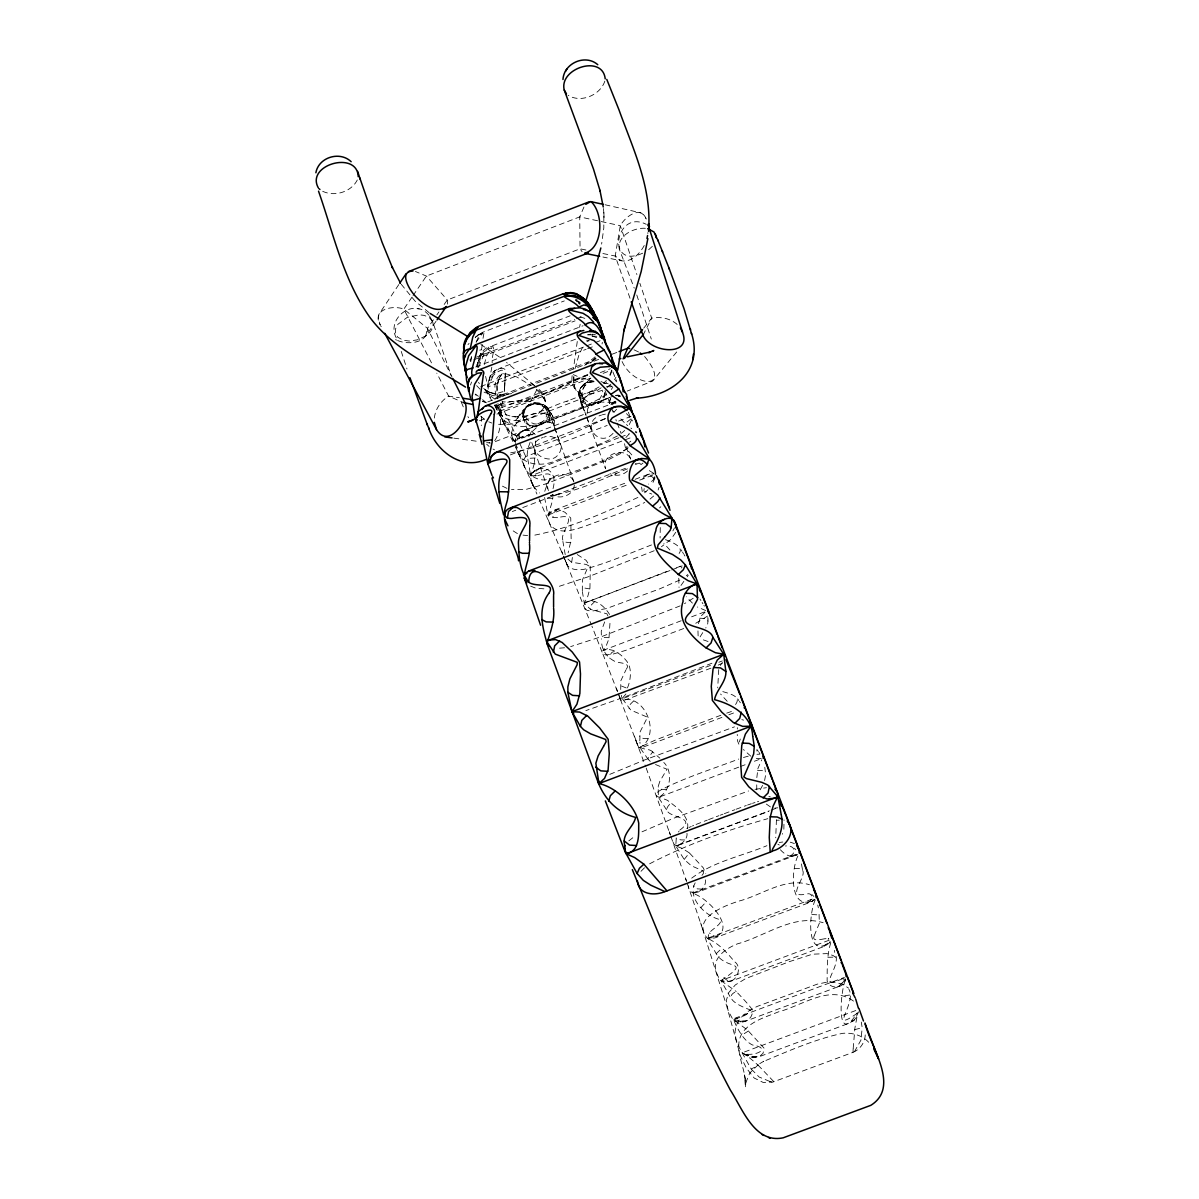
<?xml version="1.0" encoding="UTF-8"?>
<svg xmlns="http://www.w3.org/2000/svg" width="1199" height="1199" viewBox="0 0 1199 1199"><rect width="100%" height="100%" fill="white"/><g stroke="black" fill="none" stroke-linecap="round" stroke-linejoin="round"><path stroke-width="0.75" stroke-dasharray="5 3.75" d="M604.071 217.514L603.846 212.463L603.816 227.87L601.628 244.101M542.443 409.503C548.557 403.119 544.181 394.006 538.426 388.701M535.623 440.962L534.454 462.589M620.722 689.515L620.842 680.732L625.923 669.911M553.024 488.667C562.016 456.19 511.119 466.816 539.505 492.969M612.779 402.564L601.373 402.025L594.374 403.359L587.78 408.439L587.195 413.085L583.703 409.983L582.279 406.206L582.834 401.905L585.277 397.633M477.667 367.134C476.438 358.696 483.347 345.027 493.164 346.751C494.498 351.262 491.575 357.557 492.175 362.742M697.968 630.899L698.148 636.984M505.064 378.045C504.524 375.167 507.657 369.322 503.13 368.393C487.978 367.718 484.546 389.09 491.62 399.552M477.682 365.65L477.667 366.759L477.787 362.862L477.667 366.759M504.794 384.459L504.989 379.588M737.325 729.037L737.37 727.673M650.263 761.38L648.03 759.207L648.194 757.828L652.706 751.938L659.855 758.203M504.764 384.969L503.805 395.79M641.6 487.034L642.259 491.605M756.824 777.626L757.933 768.439L761.74 759.776M504.644 387.772L505.094 377.61M604.641 392.493C601.928 418.736 561.642 396.015 587.345 382.571M477.697 365.29L478.566 360.524M488.068 385.269C485.925 376.396 512.558 360.959 499.533 377.505M522.914 415.139C522.494 395.805 557.205 403.329 544.166 420.249C533.33 432.749 514.536 410.852 531.082 404.033M552.859 494.288C553.878 505.094 543.911 515.3 550.701 525.372C559.528 535.488 574.816 529.523 585.517 526.046C605.375 518.478 625.698 511.868 644.762 502.456M639.801 740.667L640.176 731.69L647.535 717.197L630.779 710.093L621.667 697.803M505.109 377.385C507.267 371.54 500.343 373.743 498.334 376.621C493.029 382.661 495.082 391.563 496.701 398.593M504.584 388.836L504.374 391.578M624.529 443.72L625.428 447.812L634.001 457.344M572.163 375.602C570.754 383.41 574.666 393.452 583.658 393.707M687.567 828.629C689.725 815.8 676.341 807.227 667.588 800.422C662.073 797.56 648.764 796.631 661.353 789.706C686.083 777.117 712.835 768.964 738.719 759.057M678.754 578.203L679.039 587.45M647.835 233.535L647.91 232.561M707.98 619.134L707.785 623.45L705.791 627.991M830.757 942.804C826.92 955.153 827.205 968.237 827.13 981.022C830.128 989.61 843.766 988.98 845.685 979.163M815.26 899.939C808.845 912.829 805.698 961.418 830.293 941.56M853.193 1048.451L854.917 1027.963L857.72 1013.11M579.207 391.623L579.027 394.981M522.974 414.03C523.798 403.419 538.336 399.087 545.62 406.281M574.336 485.085C573.632 495.262 559.993 500.163 552.05 494.677M654.204 477.727L654.339 476.588M654.219 477.532L653.56 479.675L648.614 484.126M491.83 367.164L488.053 386.917L586.071 349.299M482.268 344.518L480.409 357.662M484.276 364.496L486.629 355.788L491.935 347.785L487.633 349.134L483.482 352.086L478.611 360.404M756.884 751.069L756.914 749.48L758.397 751.548M679.863 830.053C702.509 813.866 651.971 819.247 671.395 802.79M797.875 855.996C790.86 869.695 789.182 913.383 814.765 899.475L810.809 902.053L714.829 937.948L707.335 938.352C691.253 918.254 723.956 905.83 738.944 901.093C761.815 895.218 785.225 876.859 809.445 884.757M605.12 393.167C604.791 407.555 579.851 409.728 579.012 394.606M695.195 882.839C687.222 897.137 703.618 914.148 716.972 918.689C727.313 921.117 712.266 928.76 709.688 932.537C705.192 939.731 712.071 945.681 715.548 952.516C724.84 970.875 752.073 959.455 723.102 979.178C720.149 983.66 716.807 973.363 715.893 970.71C712.476 957.237 726.639 948.184 737.325 943.883C765.172 936.314 793.678 913.548 823.128 922.72M544.586 497.48L547.928 515.12L553.174 510.684L558.599 509.485L564.999 512.303L570.754 518.043L571.159 539.715L568.116 552.859M666.494 809.73L658.416 797.395L658.131 786.694L659.78 781.493L666.974 769.248L655.283 764.422M776.427 819.696L775.738 837.786M434.353 418.046C435.282 408.979 440.977 400.886 448.621 396.12L459.352 397.723M665.46 539.655C671.2 541.738 686.038 547.433 677.96 554.687M577.274 341.475L573.497 368.513M853.148 1048.795L852.999 1052.347L772.83 1082.083L763.134 1082.427L754.216 1078.051L746.363 1068.069L740.427 1056.004L726.759 1006.261L700.651 922.93M481.653 416.293L481.309 425.57M602.078 343.963L602.318 342.329M698.462 623.705L700.576 616.526L705.791 611.505M577.214 554.493L586.086 560.338L590.313 566.662L589.938 588.364L587.78 596.368L584.288 603.112L584.423 607.563M705.357 879.841C707.2 889.928 689.725 899.984 688.241 885.881M544.751 491.365C549.277 476.617 557.58 470.787 537.737 475.568M654.069 478.911C651.192 473.86 642.574 474.474 642.454 481.189M496.971 385.314L497.81 398.682M660.274 527.575L660.094 538.021M630.015 298.281L615.222 256.046L620.288 225.682C624.679 217.349 639.981 205.119 645.946 218.308M483.017 338.358L484.141 332.123L476.468 336.125M703.213 873.771L703.528 871.118L691.358 865.783L684.209 859.458L675.786 845.969L676.206 838.97M447.422 304.111L447.302 299.975L426.394 276.055L415.409 271.499M499.413 377.745L497 385.134L496.806 393.437L504.404 391.249M480.304 358.246L478.446 367.374M684.209 859.458L689.365 852.909L703.273 867.821L705.791 873.636M686.982 833.32C688.421 841.353 672.609 852.159 672.879 839.51M783.861 829.243L784.041 819.906M858.589 1011.821L854.947 1019.465L849.462 1023.107L759.462 1056.604L753.032 1057.653L746.213 1054.58L753.497 1056.754L759.462 1056.604L763.089 1053.217L764.003 1048.076L747.502 1030.061L732.679 1019.075L728.138 1010.652L726.249 1000.685L728.752 992.577L735.332 984.919L745.598 978.624L789.437 961.613L812.442 954.194L826.95 953.61L832.99 955.483L838.161 958.93M497.03 384.954L499.908 376.786M523.993 437.68C506.667 437.065 496.851 416.293 502.816 401.32M534.244 463.668L530.872 475.838L633.282 436.706M523.199 412.576C530.033 450.479 572.687 399.896 531.262 404.063M579.552 327.327L580.166 324.24M579.072 392.373C579.986 385.583 586.731 380.518 593.475 381.147M471.432 356.373L470.742 362.712M610.456 398.563L609.017 406.191M718.726 669.582L717.721 687.821M497.96 403.359C498.08 417.162 507.672 421.853 520.995 420.429C528.954 419.41 536.897 415.948 542.188 409.788M515.3 442.041C508.691 437.5 511.793 427.848 516.664 423.187C517.503 408.544 540.03 394.576 548.677 410.792L554.343 426.799M655.059 477.802L651.806 485.175M611.94 370.521L609.871 376.621M575.085 368.603L578.952 354.859L583.149 346.211M609.692 397.498L524.503 430.111C519.662 431.985 514.806 436.421 515.12 441.951M609.167 401.845L610.426 398.623M615.642 381.057L615.986 379.708M845.265 980.138C840.229 992.787 835.823 1047.192 857.225 1012.795M470.098 359.955L470.398 361.094L471.627 356.523M659.09 487.274L658.116 490.016M536.942 389.555L528.984 404.408L515.42 420.564M764.602 780.564L765.666 774.584L764.782 767.255M604.821 81.157C600.249 95.186 580.856 103.339 568.116 95.276M515.525 438.609L515.555 442.086M611.595 370.551L609.497 375.767M720.839 715.263L655.703 739.918L638.737 747.711L634.391 736.081L638.737 748.056C662.747 737.175 645.302 692.138 620.737 700.336L645.572 766.401M700.875 907.688L706.346 901.588M478.791 366.999L484.741 352.146L488.802 347.155L570.095 315.832M470.518 385.014L471.537 382.046M631.423 420.04L628.801 425.6M476.273 341.925L479.075 335.54L482.343 332.453L564.309 300.919M485.595 376.381L488.053 386.917L494.138 373.713M607.923 615.941L606.874 613.783L590.493 609.377L584.288 603.112L582.399 591.751M674.512 527.845L672.894 530.902M782.273 834.219L782.572 833.47M675.726 532.296L670.96 539.355L661.443 546.744M738.704 767.165L658.416 797.395C670.601 791.91 673.313 771.542 663.796 762.459M476.093 342.18L482.807 333.052L476.558 336.559M530.168 442.146L527.875 448.621L527.125 455.08L530.213 472.931L530.872 475.838L537.572 475.613M625.908 437.515L629.46 433.678M357.287 179.985C351.142 192.245 333.847 197.28 321.872 190.881M723.881 977.425C733.218 989.175 744.489 968.178 734.537 961.658C726.849 952.456 718.591 943.193 707.335 938.352L814.451 898.276M618.744 396.734L619.313 395.535M572.373 557.46L571.698 562.316L586.086 564.399L588.529 565.688L582.384 580.106L582.324 591.302M762.609 785.405L759.327 791.385M642.964 335.255L651.716 318.155L639.861 283.264M604.671 621.906L601.254 631.199L601.418 639.187M615.926 377.25L614.502 379.738M716.238 953.64L722.068 948.064M533.12 434.637C526.136 435.941 535.908 429.856 527.725 429.797C521.4 429.242 517.593 436.166 514.956 440.797L615.986 402.115M644.238 245.495C639.846 253.723 631.333 262.686 621.112 260.738L602.962 257.021M720.359 665.43L722.353 662.492M500.028 376.561L501.422 374.313M593.835 381.267C586.851 381.792 580.975 388.416 582.219 395.505L580.691 400.991L582.219 405.172M845.145 978.834L841.788 984.319L837.771 986.867M583.958 207.007L579.731 216.884L580.061 248.807L582.085 251.715M515.885 439.089L514.956 440.797L515.45 439.284L514.956 440.797L516.259 438.939L518.897 438.459L519.332 433.888L523.903 430.366M740.278 739.034L739.333 741.941M688.226 575.235L687.252 576.839M814.061 936.029C811.258 943.343 824.972 937.678 828.824 938.532M814.181 935.819L819.352 923.23L818.962 911.12M625.938 693.966L621.786 698.957L711.921 664.875M626.373 669.177C631.468 661.908 617.785 663.691 614.158 661.009C606.829 657.142 601.179 649.199 601.643 640.701M575.475 339.212L499.099 368.558L494.677 372.859M495.082 398.608L497.195 396.854L596.173 358.891M612.824 387.262L611.25 389.495M398.802 284.568L378.899 314.303L378.225 319.084L380.338 325.154C371.016 309.327 393.137 304.861 403.838 309.117L427.458 328.346L451.963 376.876M412.036 297.097L403.838 309.117L432.569 364.931M413.056 295.598L426.394 276.055L579.731 216.884L620.288 225.682L636.894 274.526M681.347 568.026L681.946 567.247M678.469 831.986L679.069 831.132M702.749 632.637L700.126 636.789L700.216 638.512M397.588 340.471C407.9 345.132 428.403 343.244 427.458 328.346L435.807 316.401M436.856 314.902L438.939 311.92M444.17 304.456L447.302 299.975L580.061 248.807L587.09 250.246M436.031 321.302L425.795 335.93L417.237 339.872L409.234 341.041L403.179 340.216L397.753 337.219L395.46 333.412L395.535 328.886L397.963 324.24L407.21 317.39L419.26 314.812L424.236 315.382L429.242 317.525L432.689 321.782L451.079 375.347M467.985 344.638L469.064 343.379M857.15 1013.335C827.895 1033.643 857.03 1003.053 848.892 989.265M516.739 436.166L518.478 433.993M702.989 874.086L701.97 875.36M644.193 488.548L643.788 490.976L651.791 494.063M683.865 581.365L680.792 585.712L680.777 587.555M605.6 383.29L606.589 382.046M494.692 440.707C501.122 431.28 501.542 418.781 499.369 407.915M643.713 328.181L651.716 318.155C660.709 316.476 670.676 318.409 677.525 324.749M676.656 351.981L652.676 381.072L627.212 391.069M528.025 436.526L529.583 434.637L520.801 437.41L529.643 434.637L528.414 436.061M585.517 397.334L591.587 392.088L599.8 388.191M735.542 704.517C742.556 695.39 726.654 693.232 720.854 690.924M615.836 401.185L612.119 405.052M595.079 356.852L584.677 365.38M618.879 437.755L538.426 468.509L534.005 471.282L530.872 475.838L530.348 473.515L530.602 474.684M533.045 472.406L534.005 471.282M590.403 378.285C582.594 386.123 577.154 398.668 583.179 409.114M557.61 517.683C550.506 517.713 543.477 514.011 554.837 509.95L628.141 481.983M616.586 409.294L614.473 411.662M830.158 942.354L824.897 946.146L731.555 980.992L726.354 981.906L720.944 980.602L830.218 939.806M606.379 380.398L603.502 383.44M613.064 433.349C598.136 449.58 579.192 421.239 601.553 415.049M595.363 357.991L591.032 362.248M595.798 358.036L592.696 361.214M516.664 423.187C523.513 416.023 533.93 412.336 543.776 413.325M641 871.298L644.792 867.491M652.346 246.335L648.584 249.782M854.752 1029.626L862.201 1027.708L861.287 1022.088M691.688 878.163C713.525 861.467 741.836 856.146 766.925 845.685M532.656 431.16L539.19 425.135L544.301 422.633L551.195 422.647L554.103 425.81L554.403 421.568L552.514 415.783L549.891 411.692L546.13 409.339C539.385 398.488 519.242 405.906 523.543 418.751L529.523 436.046M747.157 1054.281C758.278 1055.135 770.567 1048.016 752.537 1045.003C742.691 1040.387 736.456 1026.569 733.458 1019.45C738.194 1017.816 748.446 1015.808 750.379 1009.903C743.35 1007.52 721.109 998.437 736.216 991.498C741.641 997.178 747.217 1002.844 751.923 1009.138C755.04 1019.6 740.233 1026.524 732.679 1019.075L844.471 977.41M631.004 418.871L625.249 423.487L618.564 416.712M648.03 489.702L644.582 492.819M814.661 899.31L811.828 901.513L814.765 899.475M660.844 506.742L659.51 507.956M707.485 616.121L695.225 623.6M653.65 496.011L650.023 499.084M624.724 430.471L621.756 433.019M628.831 840.859L635.23 835.853M478.296 334.656L475.179 337.444L477.187 335.645M627.886 447.991L620.123 453.807L608.043 459.906L545.755 483.901L526.031 489.402L511.478 489.477M627.602 470.922C623.045 475.314 615.597 476.737 609.976 473.605M852.894 1021.263L856.086 1017.846L856.835 1013.47M687.776 574.561L686.308 575.805M707.335 938.352C742.781 935.265 709.313 897.511 692.183 893.195L797.53 853.718M645.377 475.823L648.824 474.175L653.815 473.77M601.149 387.772L593.28 393.182L582.909 398.158L526.481 419.83L509.11 424.461L496.401 424.266M642.949 463.084L641.045 464.568L639.622 463.204M606.499 394.411C586.431 407.795 562.376 413.715 540.164 422.692C524.248 430.696 500.343 426.814 496.191 406.956M629.475 442.236L630.824 441.202M590.418 363.102L591.572 362.188M635.185 464.058L636.174 463.279M494.558 371.18L495.472 370.461L493.748 371.81M586.881 341.715L588.964 340.696M748.446 1030.96L741.731 1035.262M627.766 448.381C602.992 461.99 575.775 472.046 548.408 479.06C536.313 483.946 516.829 467.415 525.762 456.594L607.204 425.435M693.217 598.256L684.509 603.652M607.024 387.502L611.265 383.845L604.311 383.26M773.595 1081.423L758.382 1065.461L751.159 1068.998L739.498 1048.061L736.006 1039.353L735.017 1031.784L736.306 1025.205L740.233 1018.296L747.157 1011.911L756.944 1006.516L817.238 984.154L826.86 982.191L835.074 982.236L842.882 984.439L848.577 988.141M612.524 402.519L614.607 401.71M853.958 1020.319L851.725 1021.443M599.14 386.902L589.099 392.358L566.872 401.335M649.603 863.82C686.907 844.351 727.358 830.053 767.825 818.662M838.82 986.327L843.496 981.516L843.796 978.294M633.567 700.995L630.209 704.353L629.04 708.534M780.384 849.746C784.446 854.347 791.445 858.964 797.335 854.542M576.989 301.114L575.535 300.155L577.933 301.144M669.956 570.559L584.288 603.112L669.132 570.559M575.58 299.435L577.139 299.795M614.832 401.575L610.965 404.573L611.01 406.161M627.407 687.941C630.359 681.527 632.398 668.922 627.137 661.743C622.881 655.973 610.831 644.328 609.781 658.386M852.999 1052.347C860.747 1049.29 866.038 1040.972 865.138 1032.624M539.19 439.149C522.479 449.115 550.146 468.15 558.644 453.881C566.393 444.439 553.818 432.794 543.866 437.245M605.63 418.571C575.01 432.554 543.447 447.332 510.115 452.907M480.349 333.907L478.971 334.716L481.803 333.067M637.913 497.435C604.011 512.857 569.135 528.699 532.416 535.578M617.365 435.986C597.731 445.968 576.644 452.772 556.051 460.521C541.798 467.445 518.807 465.602 516.035 446.583M519.122 438.339L520.726 437.44L519.362 438.205M584.288 603.112C594.045 596.667 604.791 606.394 609.572 614.517M594.839 601.463L591.482 604.791L590.493 609.377M587.3 375.347C557.37 387.442 527.155 405.247 494.363 405.652M679.833 580.016L659.915 588.784L606.409 608.597L591.407 611.175L586.985 610.336L584.587 607.983M842.732 978.684C813.971 991.228 842.867 966.679 834.879 953.16M797.05 854.737L697.998 892.071L692.183 893.195M642.005 831.821L672.999 818.497L748.566 790.965M587.885 374.882C560.113 385.389 532.281 403.014 501.946 401.86M854.437 1051.703L860.942 1040.118L862.201 1027.708M789.886 856.191C798.444 851.62 792.914 844.576 785.48 846.014M627.482 468.839C602.393 478.926 577.468 491.74 550.536 495.532L551.765 495.502M593.01 390.484L589.099 392.358M521.97 431.31L524.203 430.231L523.139 430.741M602.557 390.17L593.13 393.377L584.048 393.752M654.174 550.746L588.769 576.599L556.696 587.165M557.25 509.455L553.773 512.692L552.874 517.503M722.368 663.167L718.171 665.115M686.772 828.554L687.866 828.014M807.437 902.832C813.312 900.584 813.477 891.786 806.268 894.109M578.697 302.897L579.926 302.358L575.55 300.829M680.178 605.87L602.378 636.339L570.649 646.606M609.796 774.359L644.477 760.016L734.477 726.849M587.69 334.941L594.794 334.716M732.709 980.542L727.328 981.591L720.944 980.602L729.966 996.474M688.99 827.49L691.283 826.471M711.936 663.227L622.94 697.608L585.846 710.617M539.565 468.06L535.983 471.222L535.099 476.078M496.446 406.026L501.017 404.168M823.818 946.536L827.52 943.298L828.449 938.292M692.452 825.961L693.636 825.452M651.507 544.931C630.359 553.129 609.422 562.151 587.585 568.401C579.642 571.039 565.119 570.754 565.808 559.169M642.679 253.184C605.465 270.225 615.312 208.566 646.321 224.348M710.932 668.173L625.249 699.901L620.842 700.501L618.144 693.307M614.967 474.324L616.256 473.815M696.049 824.462L707.275 820.101M756.044 1057.023L749.165 1057.068L742.211 1052.782L856.91 1010.098M683.715 628.516L625.548 650.428L613.288 654.01L605.75 654.954L602.662 653.575L591.916 626.148M611.07 475.868L612.374 475.359M541.319 438.115L542.967 437.515M476.453 357.152L574.786 319.354M576.509 318.694L583.403 316.041M473.875 359.745L575.1 320.852M475.763 366.969L583.089 325.738M480.769 386.513L584.947 346.526M586.686 345.852L593.64 343.184M595.378 342.524L600.579 340.516M587.66 348.684L594.869 345.912M598.646 359.4L487.723 401.95L482.388 401.155L486.779 403.389M612.134 354.215L617.44 352.191M587.495 374.643L499.413 408.424L495.831 407.885M500.103 409.923L500.568 410.837L589.563 376.711M600.384 372.574L610.381 368.737M479.51 420.759L484.726 418.766M496.911 414.09L590.897 378.06M603.082 373.384L611.79 370.056M568.311 400.766C546.174 406.776 516.724 429.017 496.326 407.825M594.09 403.478L613.408 396.075M495.337 441.562L609.871 397.708M510.369 454.886L606.154 418.241M618.624 421.059L630.974 416.443M620.602 437.095L629.22 433.798M512.318 511.538L515.795 510.204M522.749 507.552L628.741 467.085M635.695 464.433L639.172 463.099M635.125 479.315L648.419 474.279L653.47 473.89M547.928 515.12L627.617 484.711M639.741 480.095L653.605 474.804M676.131 567.891L681.392 565.898M671.695 569.9L682.186 565.913M708.549 819.621L714.994 817.178M681.212 620.752L603.022 650.398L602.498 653.035L617.695 692.138M691.613 616.811L705.522 611.535M718.845 662.253L722.308 660.934M721.918 717.392L640.326 748.176L648.03 759.207M728.842 714.769L735.811 712.146M740.427 766.521L745.673 764.542M754.396 761.26L761.38 758.622M722.982 814.166L720.284 815.185M724.331 813.656L730.985 811.168M716.298 816.684L718.95 815.68M689.365 852.909L682.396 848.457L675.786 845.969L769.353 810.824M771.077 810.164L778.016 807.571M678.544 845.205L768.709 811.333M732.289 810.674L734.882 809.7M837.636 986.927L746.123 1020.993L740.368 1021.188L732.679 1019.075M736.156 809.22L746.318 805.488M499.294 404.782C515.225 398.682 536.792 398.937 549.592 411.377M726.699 713.135L734.283 710.512M747.577 805.039L751.323 803.735M745.463 1021.143L740.577 1021.248L736.621 1018.101M587.87 382.271L593.625 381.702M678.199 845.34L675.786 845.969M849.716 995.05L842.283 996.009M752.552 803.315L755.025 802.506M524.652 430.066L531.217 430.996M494.902 372.529L490.856 375.272L489.792 379.858M743.455 757.498L751.263 755.34M757.453 801.756L758.652 801.412M602.348 414.794L605.36 414.12M718.126 936.239L713.3 936.074L709.403 932.972M484.111 353.435L479.855 355.983L478.641 360.3M479.765 350.138L481.743 349.763M702.044 889.118L697.263 888.864L693.412 885.881M587.84 334.626L590.882 334.176M777.836 807.811L774.869 808.066M754.95 789.347L766.446 787.698M558.015 494.767L559.274 494.513M684.779 839.989L680.612 839.885L676.94 837.726M761.26 758.517L755.445 758.338M824.972 938.817L826.051 938.592M618.909 395.16L615.687 395.43L618.864 395.16M699.751 618.189L704.502 618.474L708.159 621.097M511.778 393.647L499.893 394.936L500.732 394.966L489.072 392.148L497.345 395.011L506.158 395.415M666.599 789.616L661.848 789.302L658.131 786.694M779.245 842.477L782.782 842.013M647.775 738.674L643.039 738.359L639.397 736.021M556.741 494.992L552.994 495.442M564.549 647.775L556.546 648.404M606.409 386.678L614.458 386.827M609.152 637.703L604.416 637.508L600.954 635.8M757.513 770.387L762.264 770.612L765.621 772.441M592.096 336.125L596.817 336.29M616.286 395.31L618.819 395.4L617.545 395.235M589.848 588.964L581.74 587.54M756.959 754.306L759.896 754.156M776.338 820.251L779.335 820.176M570.889 542.263C546.384 544.856 586.146 510.309 557.85 517.668M535.144 457.958L527.32 458.453M552.559 498.334L544.646 498.125M794.547 868.541C819.397 865.888 780.054 899.745 805.998 894.109M811.813 914.507L819.636 914.987M827.85 957.297L835.553 957.087M503.325 396.374L492.729 395.64L484.051 392.133M517.413 416.952L518.792 416.892M543.926 588.844L535.548 588.11L530.198 585.966M593.52 381.417C561.657 385.179 596.967 420.744 602.767 391.039M593.94 381.822C585.951 381.042 577.363 388.476 579.342 396.809M617.125 395.67L616.046 395.655L617.29 395.67M514.671 416.892L516.05 416.952M645.377 228.305C633.881 227.435 617.2 235.618 619.239 248.987L634.241 288.15M527.62 535.608L523.034 535.129M626.223 687.941L620.258 685.513M592.441 334.176L595.318 334.611M505.453 373.668L516.679 376.921L530.528 385.164M635.2 432.629L636.669 432.809M511.928 416.593L513.292 416.772M428.777 315.097C413.415 296.318 383.77 320.163 397.573 340.006M613.034 402.594L615.926 403.029M453.896 438.145L477.547 441.352M486.644 442.581L490.286 443.075L488.398 442.221M740.922 1021.848L738.884 1021.563M613.199 402.624L615.627 402.999M544.166 413.37L550.911 415.963L554.268 420.894M586.581 340.216L589.189 340.756M741.851 719.655L743.605 720.104M790.246 842.178L794.412 843.556M602.902 253.514L615.222 256.046L617.695 259.014L621.112 260.738L615.222 256.046M580.076 316.821L585.906 318.724M417.072 308.623L419.245 309.102M593.91 381.417L580.93 377.94L573.317 374.613M605.075 204.759L640.851 212.808L644.088 215.116L646.246 219.057M600.969 381.507L612.314 386.543M769.788 1081.423L759.132 1077.032L751.159 1068.998M769.878 1081.453L771.961 1082.068M768.874 796.481L770.283 796.81M705.791 610.591L697.398 606.994M592.021 335.87L597.761 338.118M779.305 845.01L777.896 844.246M628.081 447.272L626.657 446.657M506.922 488.353L500.088 484.996M708.054 641.495L701.355 639.202M491.755 423.022L488.757 421.808M634.031 349.823L638.662 352.026M395.535 339.647L396.554 340.066M517.413 533.6L510.879 529.418M465.347 403.404L448.621 396.12L436.796 373.144M614.188 650.622L608.343 649.363L603.022 650.398L606.394 645.392L608.942 638.692L610.126 620.737M742.211 1052.782C744.684 1053.981 748.626 1056.709 758.382 1065.461M493.059 449.07L494.483 449.805M770.432 806.927L765.771 803.66M653.575 473.26L646.905 469.139M720.944 980.602L736.216 991.498M495.727 406.386L499.953 409.623M531.502 431.145L535.294 434.608M495.157 399.357L489.102 394.906L483.856 387.712M579.896 304.306L578.547 303.497M580.136 303.062L577.229 301.279M636.849 432.18L635.395 431.25M480.874 344.473L500.073 357.467M579.971 302.493L578.008 301.189M580.046 303.437L577.363 301.504M750.829 756.209L743.425 749.54M652.706 751.938C648.974 747.517 639.007 750.994 640.071 744.189M429.137 312.699L414.929 300.934L401.245 284.283M631.738 428.702L630.869 428.058M484.516 419.365L480.634 416.113M475.583 394.156L478.386 396.269M532.581 384.205L536.897 387.502L506.503 362.443M567.921 559.049L571.443 562.181M627.766 425.66L626.403 424.536M502.636 416.413L495.996 410.912M853.478 1001.09C829.963 983.989 802.206 1005.706 778.451 1011.866C767.015 1016.587 754.291 1019.974 745.433 1029.102C730.85 1043.969 744.474 1064.652 745.553 1081.783L744.444 1074.933L745.478 1087.568L745.883 1080.839L745.553 1083.252L749.795 1073.015L758.457 1064.472L757.633 1064.937L763.673 1061.28L762.909 1061.715C788.837 1050.879 814.99 1039.203 842.567 1033.343C852.039 1032.444 862.306 1035.187 868.81 1042.411M813.851 896.387L811.918 894.604M482.598 399.627L486.929 403.224M483.677 388.431L486.269 390.574L481.668 385.988M545.02 405.772C562.331 421.523 523.873 437.53 522.914 414.989M489.042 446.388L486.614 444.155M626.463 413.58L630.944 418.481M480.095 389.24L476.528 385.523M692.408 603.112L686.308 596.787M538.486 390.095L543.072 395.655L545.47 402.294M536.657 389.495L545.26 400.436M644.597 356.493C672.834 390.289 633.896 387.622 622.026 361.409M727.223 701.31L720.584 694.011M613.034 410.912L614.368 412.291M669.881 550.011L663.856 543.282M794.472 848.248L795.806 849.776M588.439 407.645L584.228 401.83L582.219 395.505M548.498 410.103L551.15 413.43L551.9 416.787M475.194 394.156L476.153 395.37M429.542 316.041L432.329 320.972L431.775 319.578M759.866 753.572L758.997 752.387M485.04 389.855L491.875 400.631M737.715 698.897L738.869 700.561M546.13 409.339L549.067 415.289L549.951 422.378M478.521 382.391L479.36 383.635M740.353 702.779L739.408 701.37M534.484 488.143L535.009 488.922M738.884 744.189L737.58 741.042L737.25 734.417M547.089 407.96L548.003 409.384M681.047 549.786L681.976 551.24M699.931 598.99L700.92 600.549M631.693 419.635L632.517 420.939M702.104 602.453L702.914 603.741M703.903 605.33L704.427 606.169M682.606 552.259L683.46 553.653M683.955 554.448L684.914 556.021M630.299 458.243C623.54 445.908 600.654 455.125 605.585 468.764L586.611 416.847M380.772 325.933L381.222 326.698M467.91 416.623L468.569 417.762M494.333 404.962L498.634 412.966M576.149 390.544L573.617 383.95L573.721 374.897L574.471 388.266M498.364 412.426L501.662 418.796M573.542 480.994C567.502 467.85 542.832 476.378 548.453 490.571M496.206 404.138L514.731 442.071M501.407 418.271L505.214 425.795L501.976 419.08L504.105 423.517M502.966 421.329L512.947 441.637M500.373 403.044L517.998 439.628M515.285 446.583L522.179 461.3M517.878 452.068L520.336 457.299M515.345 443.405L523.064 460.176M521.955 460.851L524.038 465.362M519.901 443.75L525.762 456.594M523.828 464.927L534.005 487.334L530.767 480.2L533.15 485.61M530.767 480.2L531.727 482.328M539.025 498.844L562.811 554.582M532.431 483.767L536.927 494.048M463.279 406.866L460.851 401.095L461.3 402.19M553.144 417.297L553.533 418.196M552.514 415.783L552.934 416.772M432.225 320.703C435.147 326.503 430.531 332.737 425.78 335.87L427.458 328.346M562.96 554.657L561.702 551.57L563.035 554.867M563.695 556.516L591.272 624.544M618.354 693.831L620.962 700.561L619.778 697.443M612.914 371.87L616.721 381.837M617.395 691.223L616.211 688.121L617.5 691.568M628.336 412.231L630.045 416.697M605.045 390.559L610.831 406.026M611.475 407.735L613.393 412.876M617.245 423.172L621.097 433.453M626.223 447.167L630.719 459.157M636.774 294.999L651.312 339.062M646.186 768.079L670.346 834.924M579.087 395.175L586.026 415.259M586.671 417.012L591.781 430.966M579.657 397.813L585.981 415.124M670.93 836.527L686.173 880.366M554.822 428.148L573.901 481.938M548.677 410.792L560.562 444.349M531.801 442.611L548.078 489.642M685.573 878.342L686.667 881.61M702.749 929.57L686.742 881.865M401.245 351.427L406.986 368.962M615.911 419.62L616.301 421.029M495.502 404.648L495.831 405.802M523.184 417.492L523.378 418.241M500.568 410.837L498.694 402.924M477.097 367.044L476.543 364.721M817.793 905.05L818.332 907.838M834.339 950.327L834.729 952.396M565.224 554.627L562.886 541.408M801.816 865.873L801.457 863.924M801.906 866.367L802.461 869.635M523.244 417.732L522.989 416.068M470.398 361.094L470.188 359.58M621.382 695.3L621.577 696.994M707.965 618.969L707.8 617.455M603.457 208.521L603.876 213.167M639.921 742.091L640.011 743.365M756.794 789.841L756.704 783.561M488.023 385.464L488.053 386.917M676.206 838.82L676.206 837.861M480.724 354.155L479.57 356.103L482.013 352.146L480.724 354.155M617.605 395.7L620.482 396.165L617.605 395.7M490.196 392.717L484.906 389.465L490.196 392.717M567.382 565.433L563.47 556.126L567.382 565.433M670.436 835.029L669.327 831.866L670.421 835.059"/><path stroke-width="1.5" d="M648.899 224.093C650.143 183.912 632.158 146.608 618.924 109.679L606.769 79.374M465.782 372.634L463.818 362.458L464.568 356.133L468.839 349.808L475.793 346.136L468.674 355.788L465.677 366.025L466.516 380.008L470.413 397.693M553.593 607.174L553.578 595.453M725.485 668.532C728.333 680.477 716.298 689.35 714.544 699.676C732.409 704.278 751.803 715.488 752.732 736.321M553.593 608.193C554.942 620.423 550.311 632.532 546.879 643.293L598.316 782.887C605.135 799.643 617.665 812.892 635.605 817.373C633.791 827.04 620.872 834.384 624.934 845.715M529.763 525.732C531.307 517.249 523.678 510.969 516.949 507.537C487.768 505.184 518.942 550.446 518.508 560.832M690.264 612.404C672.264 629.205 709.673 624.214 712.88 637.373L711.067 642.964L706.076 647.895C691.298 636.894 676.401 621.172 683.085 601.328C681.736 593.085 698.792 574.576 699.691 591.002M529.553 540.959L529.763 526.301M529.523 541.963L529.508 542.937M629.82 400.301L637.868 397.768L636.264 398.188C671.59 396.494 704.218 371.33 691.343 332.962M666.959 890.872L664.89 891.591L650.742 885.192L643.323 880.381L637.119 873.516L639.427 868.256L643.893 864.209L666.959 890.872L770.238 852.144L769.263 837.472L770.193 817.178L773.16 805.998L777.926 796.166L777.327 791.939L774.989 789.227M529.493 543.911C531.022 555.751 524.278 567.172 524.278 578.158L540.599 625.234M463.773 360.479L463.833 359.52M605.21 78.849C602.572 54.09 558.719 68.343 564.249 90.06L593.475 169.029L600.234 191.405L599.935 190.296L603.247 206.992M664.95 536.807L670.316 530.138L671.35 525.821M648.554 231.347L648.914 223.703M465.886 368.992L465.377 370.956C465.137 363.807 458.363 349.853 470.218 348.879L472.766 337.054L475.988 330.459M624.589 848.113L625.338 852.249L637.119 873.516M463.683 348.205C464.598 341.385 468.779 335.315 474.279 331.299C467.1 333.847 462.319 342.914 463.923 350.663M491.095 457.433C494.947 448.471 506.832 451.558 509.695 459.697C509.62 472.886 509.59 486.314 507.522 499.398M691.553 568.791L691.149 566.018M494.228 414.479L492.115 442.146L487.723 463.548L492.055 475.538M358.216 176.673C357.332 150.145 305.37 164.758 318.334 187.868M483.332 375.077L478.041 413.056M664.651 537.137L658.071 544.916L657.397 548.108L672.459 554.418L680.837 560.008L685.438 564.984L697.009 583.958L697.503 599.44L690.579 611.97M685.438 564.984L683.34 569.75L678.334 574.486C666.389 563.035 648.149 549.607 655.868 530.617C656.093 521.025 672.654 511.808 675.681 524.368L853.778 993.431M627.167 398.847L626.582 394.426L623.99 390.889M494.258 414.254C496.926 407.855 486.569 402.01 482.942 408.259M472.856 347.006C484.066 338.373 469.438 369.442 472.016 374.538M617.275 373.219L616.945 368.977L614.487 366.01M692.737 359.655L693.487 353.96M562.975 79.509C563.86 63.112 585.427 53.7 597.776 64.716M647.865 238.601L641.21 271.409L623.825 330.969L625.024 325.858M617.755 370.116L623.945 330.459M647.7 463.174C649.214 452.697 656.273 470.488 655.373 474.294M647.64 463.578L646.396 465.856L634.331 475.868L631.888 480.035L647.91 487.139L657.891 495.232L671.995 518.103L671.35 525.447M465.122 343.783L465.782 340.576M573.766 713.21L571.878 711.891L576.914 704.203L579.866 693.502L580.481 673.958L579.537 661.953L572.238 652.016L562.091 642.439L555.572 639.592L548.722 640.071L546.444 641.105L555.302 654.144L577.348 662.373L577.079 664.846L569.9 678.814L567.861 686.907L567.906 692.617L571.953 711.681L580.436 726.429L583.688 729.816L590.717 733.878L605.72 739.498L606.08 741.671L603.667 746.168M647.58 235.499L646.965 238.496M473.26 375.212L469.214 378.614L468 383.59L469.438 379.723L472.661 376.081L477.592 373.249L481.878 372.679L474.654 384.205L472.046 396.464L474.834 416.862L480.065 434.128M507.402 500.088C505.648 507.192 499.998 519.272 511.823 518.433C541.438 513.577 517.818 529.149 518.433 543.252C518.897 555.302 519.587 569.195 526.781 579.282C529.523 589.683 557.205 579.986 548.917 593.19M471.821 375.557L471.507 377.235M750.004 723.477L751.458 723.986L751.548 725.335L745.388 734.103L741.761 745.403L740.697 763.253L741.626 777.357L748.731 786.724L759.866 796.271L766.97 798.954L774.854 798.204L777.866 796.825L767.825 785.03L761.875 782.362L746.467 778.616L743.815 776.877L753.646 754.066L754.276 746.363L752.777 736.621M463.848 359.145L465.572 355.578M477.876 413.85L477.547 415.439M483.362 374.897C485.94 370.086 477.936 367.673 476.063 372.2M465.557 371.51L467.82 369.307L473.185 367.943M469.423 387.532L468.614 391.174L468.045 383.425M600.849 247.953L591.811 281.106M647.445 464.657C635.11 450.299 627.452 469.738 629.67 480.14C640.296 495.697 654.129 510.789 671.995 518.103M465.377 370.956L465.871 368.812M476.707 419.215C475.943 425.105 474.714 417.822 477.382 416.563C478.761 412.696 495.322 406.086 491.185 413.37M603.502 746.422L598.091 756.014L595.858 763.223L598.945 783.576L604.536 778.406L608.103 770.043L609.272 753.542L608.163 739.273L599.65 727.928L587.855 716.163L579.627 712.056L571.953 711.681L723.716 654.264L725.32 654.969L724.855 656.228M315.877 172.776C318.634 157.144 339.902 150.774 351.157 161.715M660.035 497.93L657.637 501.767L652.601 506.203M468.614 391.174L469.349 388.686M585.667 301.773L592.006 280.461M712.88 637.373L723.716 654.264L717.272 660.064L713.03 669.147L711.277 686.383L712.371 700.396L721.723 712.131L733.593 722.727L742.661 726.369L751.039 726.219L598.945 783.576C616.466 787.263 635.56 806.028 638.722 823.173C638.557 831.372 639.427 840.349 635.305 847.783C631.004 854.063 623.96 856.371 624.964 845.909M465.976 339.931L469.978 332.558L476.722 327.177L470.937 332.737M476.018 422.093L476.857 419.8M473.635 332.603L478.251 326.398L563.485 293.635L569.93 295.553M623.105 358.921L627.691 348.25L642.559 329.62M468.989 336.245L469.409 335.345M491.035 413.58L485.475 423.562L483.107 434.623L483.811 444.439L487.723 463.548L488.697 461.555M412.951 271.049C398.008 271.409 409.848 290.443 415.289 296.093C422.423 303.722 436.376 314.663 446.418 306.494L437.065 319.833M643.518 334.176L624.364 358.501M488.952 461.06L489.717 459.652M464.448 345.597L463.234 353.48M774.809 845.115C780.159 836.168 783.786 825.407 781.253 814.945M774.494 845.685C773.655 847.393 772.246 849.012 772.201 850.99C784.056 848.712 797.56 832.75 787.188 821M548.767 593.445C538.081 607.623 541.948 625.518 546.444 641.105L697.009 583.958L688.166 580.736L678.334 574.486M477.487 327.747L477.981 326.997M473.335 332.513L475.913 330.339M472.181 400.646L480.529 398.248M565.553 71.266L566.183 70.261M566.363 69.962L566.932 69.047M613.558 422.737C623.03 425.39 648.449 437.26 629.85 445.533C623.33 435.207 601.313 426.23 609.856 411.182C612.389 405.592 619.523 405.742 624.559 407.061M399.837 283.009L406.101 273.702M612.974 422.558L610.006 420.924L612.254 417.866L629.4 408.379L634.616 416.488L637.433 427.054M482.028 409.459L482.612 408.694M598.856 781.104L598.316 782.887M585.801 204.325L590.642 201.597L603.322 204.37M503.625 514.851C499.473 498.634 494.393 479.675 505.453 464.822C513.277 453.881 488.682 461.69 487.723 463.548M610.771 394.411L618.834 388.971L630.524 408.904L625.099 407.18M583.823 330.489C563.965 333.457 594.614 348.819 595.798 354.02L604.146 350.003L619.044 375.782L622.191 384.624L623.165 391.863M574.861 308.428C556.111 307.319 584.602 320.762 585.157 324.929C599.02 313.718 604.311 346.556 610.171 352.521M615.267 790.86L610.321 795.761L608.747 801.202M635.44 460.461L641.45 458.468L649.603 459.127L637.598 438.669M587.555 305.685C582.204 298.641 572.687 294.969 564.055 296.333C566.093 298.851 576.015 302.718 578.802 307.124L583.883 304.936L587.69 305.88L599.395 325.004L605.645 342.524M586.791 715.368L581.83 720.344L580.436 726.429M734.732 723.447L739.708 718.441L741.297 712.206M559.633 640.91L554.672 645.841L553.398 652.346M763.074 797.949L768.064 793.004L769.458 786.334M652.241 351.337L653.785 350.498L648.794 352.671L650.368 352.026L627.452 356.792M474.175 419.2L471.102 420.759M553.578 594.854C556.036 581.86 529.433 557.61 528.729 582.025M599.62 256.331L584.587 253.259C603.442 248.043 603.831 213.422 591.107 201.657M513.547 506.997L508.556 511.478L507.312 518.148M772.276 851.305L770.357 852.099M630.524 408.904L611.97 395.52L590.223 372.979L591.707 366.954L595.903 363.627L605.375 362.892L615.267 368.722L611.895 367.119M496.161 452.323L491.155 456.444L489.836 462.859M626.822 410.448L621.726 406.476L615.342 406.701M408.409 271.588L589.189 201.807M442.971 308.952L588.409 252.914M475.209 330.519L564.474 296.168M475.134 344.907L570.005 308.428M478.851 369.892L580.316 330.909M619.044 351.562L627.691 348.25L629.655 348.564M485.73 405.847L595.393 363.777M496.761 452.008L614.592 406.911M510.939 507.732L638.303 459.097M526.886 573.347L523.393 574.681L528.744 571.024L664.441 519.362M467.91 421.913L472.751 420.16M483.167 407.975L478.146 411.677L476.707 417.672M485.985 459.427C461.54 470.563 436.031 451.064 428.628 427.803M529.149 570.874L534.919 570.559M664.89 891.591C654.684 896.013 638.482 894.889 637.403 880.86M619.209 358.951L620.857 358.501M483.287 440.887L492.354 439.763M469.573 421.314L468.03 421.703L469.798 421.284M659.045 523.304L665.88 523.573L671.32 527.755M589.563 330.609L595.363 331.254L604.056 339.182L600.04 336.934M636.519 845.535L629.505 845.1L624.214 840.964M685.393 593.19L692.363 593.595L697.788 597.582M607.803 771.317L600.789 770.852L595.723 767.135M713.48 667.453L720.524 667.903L725.83 671.455M579.552 695.795L572.612 695.375L567.861 692.288M742.181 743.035L749.21 743.425L754.276 746.363M552.934 622.116L546.159 621.876L541.768 619.568M583.403 309.492L589.039 311.021L596.922 320.418L594.06 318.589M770.253 816.759L777.192 816.999L781.943 819.142M529.014 553.294L522.449 553.294L518.493 551.885M508.631 491.86L498.814 491.71M580.99 298.446C589.698 299.78 592.231 311.545 596.652 317.885M744.084 707.785L745.089 708.024L762.549 753.991M567.921 296.168L565.433 296.153L573.692 295.194L581.89 297.952L587.645 303.137L593.76 312.07L590.343 309.747L593.76 312.07M581.275 299.42L585.906 301.204M563.29 293.755L566.423 294.384M384.729 333.322L436.526 429.632C449.34 450.165 470.413 418.316 465.347 403.404L452.712 378.389M599.275 363.447L602.483 363.897M444.799 436.916L452.068 437.905M472.526 404.453L463.234 402.489M726.009 659.645L739.858 694.296M462.844 398.233L471.732 399.567M632.338 869.635C662.792 944.093 692.632 1019.075 730.431 1090.191C742.721 1109.285 754.756 1143.726 783.172 1137.821L870.804 1105.343C900.539 1086.789 870.369 1046.952 864.974 1022.957M572.567 293.126L565.014 293.2L570.664 292.586L576.314 293.635L585.427 299.795M610.336 366.444L600.189 367.239L594.599 369.951L592.246 372.559L608.043 378.809L618.834 388.971M573.811 293.38L576.989 294.355M647.715 228.664L653.98 231.977L658.146 240.864M584.378 299.87L585.217 300.26M577.363 294.504L581.44 296.738M762.234 1134.659L763.913 1135.438M768.514 1137.521L770.148 1138.271M649.603 459.127L629.85 445.533M467.745 336.559L430.186 313.464M597.956 333.547L593.4 331.808L588.259 331.568L582.159 333.097L578.832 335.45L593.805 340.516L604.146 350.003M465.542 387.097C432.254 365.965 393.737 349.853 369.682 317.091C343.214 279.742 333.487 233.7 318.529 191.166M615.267 368.722L612.179 366.654M799.148 852.999L799.163 851.74M591.557 311.635L594.299 313.479L595.888 316.386M648.539 225.697L649.558 226.401L648.404 225.592M640.206 352.986L641.705 354.065M604.056 339.182L600.384 336.619M611.55 366.22L595.798 354.02M589.308 305.4L594.299 313.479L591.497 311.515M596.922 320.418L592.741 317.45M706.076 647.895L715.443 652.721L723.716 654.264L725.41 667.963M593.445 331.494L585.157 324.929M633.672 416.907L634.346 417.612L632.667 413.19M582.249 297.322L583.044 297.966M589.848 311.905L585.247 309.087L580.031 307.858L574.261 308.248L569.915 310.091L583.104 313.329L588.349 316.686L593.73 322.261M583.299 298.176L584.243 299.046M319.084 188.708L319.923 189.502M643.893 864.209L634.661 857.57L626.283 853.793L777.866 796.825L780.129 808.636M585.876 300.784L589.189 305.235M548.752 646.096L546.879 643.293M584.468 299.27L585.502 300.364M708.069 611.475L708.969 613.274M781.208 805.983L781.163 802.97M779.979 801.022L785.615 814.721M796.571 845.25L798.849 849.791M566.453 93.762L564.249 90.06M589.323 306.225L590.238 307.394M689.875 563.98L690.729 565.164M590.493 307.708L594.299 313.479M526.826 582.894L524.278 578.158M680.373 327.986C696.994 357.002 651.042 354.334 642.964 335.255L631.259 301.803M399.926 282.26L400.436 283.039L392.058 266.852L392.523 267.932L382.061 242.258L359.805 177.917M841.084 962.437L841.683 963.396M873.711 1048.81L878.567 1058.972M656.273 475.523L658.506 479.99M507.956 525.836L504.884 519.452M626.448 398.113L627.062 399.102M640.671 434.922L641.705 436.661M492.729 476.752L493.448 477.936M852.759 993.162L855.187 997.778M828.134 927.756L828.644 928.596M610.98 356.193L611.685 357.512M813.566 888.939L815.455 893.495M673.328 519.617L682.501 543.222M627.647 400.106L629.76 404.303M605.855 343.229L606.559 344.518M598.975 325.139L599.725 326.518M634.796 418.436L635.65 420.115M480.739 435.537L481.458 436.916M842.253 964.386L845.52 973.258M436.526 429.632L434.308 422.363M616.616 370.536L617.785 372.934M642.184 437.545L643.054 439.374M607.234 345.822L609.647 351.172M600.459 327.927L604.581 338.148M596.203 316.626L597.387 319.399M858.949 1008.419L863.475 1020.993M829.109 929.465L831.791 938.158M612.224 358.591L616.076 369.712L613.558 362.862M596.952 318.185L599.395 324.015M409.953 377.73L427.414 425.031M426.934 423.921L429.122 428.942M597.687 319.773L599.98 325.573M636.055 420.969L637.089 423.562M618.324 374.148L620.093 379.079M657.726 239.83L662.627 252.015M669.012 268.186L683.985 308.548L691.658 334.191M662.208 250.981L669.432 269.22M625.099 851.695L605.345 800.932M878.387 1058.507L865.258 1024.126M855.696 999.007L858.379 1008.134M655.463 234.21L656.168 237.702M740.517 696.019L745.059 707.935M847.513 977.515L853.538 993.371M639.262 428.613L648.539 453.012M658.656 479.615L669.537 508.211M709.508 614.338L717.092 634.346M819.022 902.622L786.244 816.369M829.933 931.278L840.994 960.399M639.816 430.771L641.54 435.312M659.09 481.533L661.983 489.192M662.657 490.946L670.001 510.324M683.1 544.826L690.669 564.744M691.313 566.453L695.435 577.318M699.841 588.904L708.879 612.704M717.736 636.04L722.263 647.97M772.306 779.71L763.178 755.64L763.208 758.382M772.95 781.388L776.772 791.475M819.681 904.331L826.711 922.84M617.935 374.403L618.864 376.816M620.273 380.533L621.232 383.066M621.711 384.339L624.694 392.178M626.223 396.225L627.272 398.982M627.796 400.361L629.385 404.558M629.925 405.981L632.113 411.737M630.194 405.382L632.008 411.946M643.443 440.288L644.987 446.897M470.952 399.312L471.537 400.901M599.635 324.569L600.519 327.117M609.901 351.427L610.636 353.885M647.94 224.363L682.531 332.138M357.677 171.367L360.18 179.25M600.189 326.173L601.014 328.676M499.833 503.475L491.95 478.011M674.438 521.985L674.962 524.488M610.441 353.016L611.76 357.976M675.681 524.368L676.401 528.654M467.19 377.64L466.216 374.298M637.373 424.446L638.033 427.084M600.699 327.777L601.838 331.778M479.27 434.338L482.043 444.319M611.055 355.264L611.43 356.613M658.761 480.784L659.345 483.946M690.309 328.766L690.609 329.965M620.423 380.323L620.932 382.781M601.538 330.969L602.153 333.307M604.776 339.422L605.36 342.584M845.79 974.412L846.224 976.75M611.73 357.722L612.269 360.809M780.249 809.28L781.134 814.271M815.979 895.968L816.174 897.631M644.777 445.009L644.912 445.953M602.408 334.821L602.602 336.32M612.239 360.659L612.374 361.993"/></g></svg>
